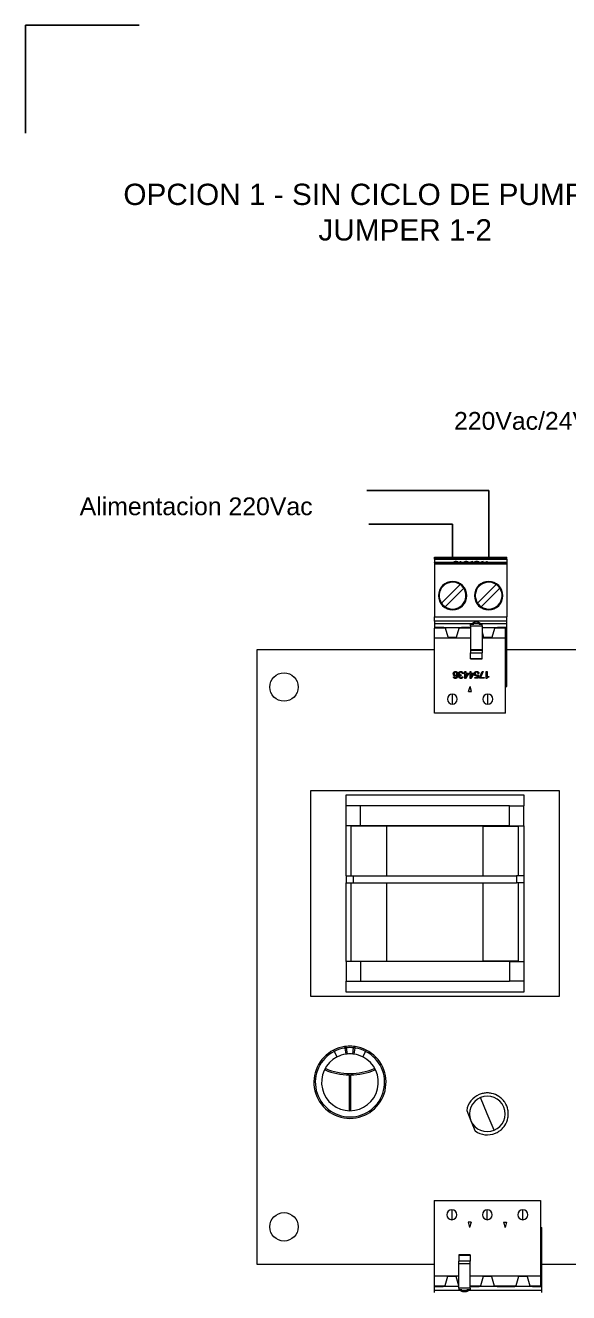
# Model space of a CAD drawing. Header units: millimetres. Extents: x -118 to 1430, y 370 to 1370.
# Drawn here: x 137.6 to 214.2, y 463 to 641.4 of the extents above; entities that cross this region are included whole.
import ezdxf

# ---------------------------------------------------------------- set-up
doc = ezdxf.new("R2010")
doc.units = ezdxf.units.MM
doc.layers.add('TANGENT EDGES', color=7, linetype='Continuous', lineweight=0)
doc.layers.add('VISIBLE', color=7, linetype='Continuous', lineweight=0)
doc.layers.add('Z100', color=9, linetype='Continuous', plot=False)
doc.styles.get("Standard").update_dxf_attribs({"font": 'arial.ttf'})

msp = doc.modelspace()

# ---------------------------------------------------------------- linework, layer by layer
for p, q in [((202.91, 575.94), (185.77, 575.94)), ((202.91, 566.57), (202.91, 575.94)), ((197.83, 571.2), (186.01, 571.2)), ((197.83, 566.57), (197.83, 571.2))]:
    msp.add_line(p, q)
at = {"layer": 'TANGENT EDGES'}
for p, q in [((195.29, 566.37), (205.45, 566.37)), ((195.29, 565.77), (205.45, 565.77)), ((198.13, 565.8), (198.13, 565.79)), ((198.28, 565.94), (198.28, 565.93)), ((198.29, 565.88), (198.29, 565.87)), ((198.4, 565.8), (198.4, 565.79)), ((198.47, 565.93), (198.47, 565.9)), ((198.49, 565.87), (198.49, 565.79)), ((199.6, 565.8), (199.6, 565.79)), ((199.74, 565.94), (199.74, 565.93)), ((199.88, 565.8), (199.88, 565.79)), ((201, 565.93), (201, 565.85)), ((201.09, 565.86), (201.09, 565.83)), ((201.23, 565.94), (201.23, 565.93)), ((201.24, 565.85), (201.24, 565.83)), ((201.44, 565.93), (201.44, 565.9)), ((205.45, 565.57), (195.29, 565.57)), ((195.29, 558.14), (205.45, 558.14)), ((200.37, 557.14), (200.82, 557.14)), ((201.52, 557.14), (201.97, 557.14)), ((200.37, 553.11), (201.97, 553.11)), ((200.37, 552.29), (201.97, 552.29)), ((197.79, 547.27), (197.79, 545.87)), ((202.79, 545.87), (202.79, 547.27)), ((184.84, 528.74), (184.84, 531.53)), ((205.84, 528.74), (205.84, 531.53)), ((188.56, 521.69), (188.56, 528.69)), ((202.13, 521.69), (202.13, 528.69)), ((183.84, 521.69), (183.84, 520.69)), ((206.84, 521.69), (206.84, 520.69)), ((188.56, 509.69), (188.56, 520.69)), ((202.13, 509.69), (202.13, 520.69)), ((184.84, 509.64), (184.84, 506.84)), ((205.84, 509.64), (205.84, 506.84)), ((181.07, 497.15), (181.16, 496.97)), ((181.16, 496.97), (181.56, 496.18)), ((182.62, 497.64), (182.65, 497.44)), ((182.65, 497.44), (182.78, 496.57)), ((182.85, 497.47), (182.98, 496.6)), ((183.76, 496.6), (183.89, 497.47)), ((183.96, 496.57), (184.09, 497.44)), ((184.09, 497.44), (184.12, 497.64)), ((185.18, 496.18), (185.58, 496.97)), ((185.58, 496.97), (185.67, 497.15)), ((202.72, 488.18), (201.76, 490.48)), ((203.68, 485.86), (202.72, 488.16)), ((197.72, 474.67), (197.72, 473.27)), ((202.72, 473.27), (202.72, 474.67)), ((207.72, 473.27), (207.72, 474.67)), ((200.3, 468.25), (198.7, 468.25)), ((200.3, 467.43), (198.7, 467.43)), ((199.15, 463.4), (198.7, 463.4)), ((200.3, 463.4), (199.85, 463.4))]:
    msp.add_line(p, q, dxfattribs=at)
for centre, radius, start, end in [((197.79, 546.57), 0.7, 90, 270), ((197.79, 546.57), 0.7, 270, 90), ((202.79, 546.57), 0.7, 90, 270), ((202.79, 546.57), 0.7, 270, 90), ((183.37, 492.62), 4.88, 116.9206, 63.0794), ((183.37, 492.62), 4.88, 98.4901, 116.9206), ((183.37, 492.63), 4.87, 96.138, 98.4933), ((183.37, 492.62), 4.88, 83.8588, 96.1412), ((183.37, 492.63), 4.87, 81.5067, 83.862), ((183.37, 492.62), 4.88, 63.0794, 81.5099), ((202.72, 488.17), 0.01, 112.5227, 292.5227), ((202.72, 488.17), 0.01, 292.5227, 112.5227), ((197.72, 473.97), 0.7, 90, 270), ((197.72, 473.97), 0.7, 270, 90), ((202.72, 473.97), 0.7, 90, 270), ((202.72, 473.97), 0.7, 270, 90), ((207.72, 473.97), 0.7, 90, 270), ((207.72, 473.97), 0.7, 270, 90)]:
    msp.add_arc(centre, radius, start, end, dxfattribs=at)
for centre, major_axis, ratio, start_param, end_param in [((182.85, 497.47), (-0.03, 0.198), 0.000328, 4.71129, 6.283185), ((183.89, 497.47), (-0.029, -0.198), 0.000506, -3.141545, -1.570256)]:
    msp.add_ellipse(centre, major_axis=major_axis, ratio=ratio, start_param=start_param, end_param=end_param, dxfattribs=at)
at = {"layer": 'VISIBLE'}
for p, q in [((195.29, 566.37), (195.29, 566.57)), ((195.29, 566.57), (205.45, 566.57)), ((195.29, 566.27), (195.29, 566.37)), ((195.29, 566.27), (195.29, 565.79)), ((195.29, 566.27), (205.45, 566.27)), ((205.45, 565.79), (195.29, 565.79)), ((195.29, 565.77), (195.29, 565.79)), ((195.29, 565.77), (195.29, 565.57)), ((198.05, 565.79), (198.03, 565.79)), ((198.07, 565.86), (198.07, 565.85)), ((198.07, 565.85), (198.07, 565.79)), ((198.56, 565.9), (198.43, 565.9)), ((198.45, 565.83), (198.45, 565.79)), ((198.87, 565.79), (198.87, 565.94)), ((198.87, 565.94), (198.99, 565.94)), ((198.99, 565.84), (198.87, 565.84)), ((198.99, 565.94), (198.99, 565.81)), ((198.99, 565.81), (198.99, 565.79)), ((199.22, 565.82), (199.22, 565.8)), ((199.56, 565.86), (199.56, 565.79)), ((199.92, 565.86), (199.92, 565.79)), ((200.17, 565.79), (200.52, 565.94)), ((200.17, 565.79), (200.17, 565.79)), ((200.66, 565.94), (200.3, 565.79)), ((200.3, 565.79), (200.3, 565.79)), ((200.3, 565.79), (200.79, 565.79)), ((200.52, 565.94), (200.52, 565.88)), ((200.52, 565.94), (200.66, 565.94)), ((200.79, 565.79), (200.79, 565.79)), ((200.95, 565.79), (200.95, 565.79)), ((200.95, 565.79), (201.36, 565.79)), ((201.03, 565.89), (201.03, 565.84)), ((201.36, 565.79), (201.38, 565.84)), ((201.36, 565.79), (201.36, 565.79)), ((201.38, 565.84), (201.38, 565.79)), ((201.54, 565.9), (201.41, 565.9)), ((201.41, 565.86), (201.41, 565.79)), ((201.41, 565.86), (201.51, 565.86)), ((201.51, 565.86), (201.47, 565.79)), ((201.66, 565.79), (202, 565.94)), ((201.66, 565.79), (201.66, 565.79)), ((202.14, 565.94), (201.78, 565.79)), ((201.78, 565.79), (202.27, 565.79)), ((201.78, 565.79), (201.78, 565.79)), ((202, 565.94), (202, 565.88)), ((202, 565.94), (202.14, 565.94)), ((202.27, 565.79), (202.27, 565.79)), ((202.58, 565.94), (202.7, 565.94)), ((202.58, 565.79), (202.58, 565.94)), ((202.7, 565.84), (202.58, 565.84)), ((202.7, 565.94), (202.7, 565.81)), ((202.7, 565.81), (202.7, 565.79)), ((202.93, 565.82), (202.93, 565.8)), ((205.45, 566.37), (205.45, 566.57)), ((205.45, 566.27), (205.45, 566.37)), ((205.45, 566.27), (205.45, 565.79)), ((205.45, 565.77), (205.45, 565.79)), ((205.45, 565.77), (205.45, 565.57)), ((195.29, 565.57), (195.29, 558.14)), ((205.45, 565.57), (205.45, 558.14)), ((198.9, 562.7), (196.27, 560.07)), ((196.77, 559.58), (199.39, 562.21)), ((201.35, 560.07), (203.98, 562.7)), ((204.47, 562.21), (201.85, 559.58)), ((195.29, 557.54), (195.29, 558.14)), ((195.29, 557.54), (195.29, 557.17)), ((205.45, 557.54), (195.29, 557.54)), ((200.79, 557.17), (195.29, 557.17)), ((195.29, 557.17), (195.29, 556.67)), ((200.37, 557.17), (200.37, 557.14)), ((200.37, 556.91), (200.37, 557.14)), ((200.37, 556.91), (200.37, 553.48)), ((200.37, 556.91), (201.97, 556.91)), ((205.45, 557.17), (201.55, 557.17)), ((201.97, 557.17), (201.97, 557.14)), ((201.97, 556.91), (201.97, 557.14)), ((201.97, 556.91), (201.97, 553.48)), ((205.45, 557.54), (205.45, 558.14)), ((205.45, 557.17), (205.45, 557.54)), ((205.45, 556.67), (205.45, 557.17)), ((195.29, 556.67), (195.29, 556.57)), ((196.58, 556.67), (195.29, 556.67)), ((196.82, 556.57), (195.29, 556.57)), ((195.29, 555.2), (195.29, 556.57)), ((195.29, 555.2), (200.37, 555.2)), ((195.29, 553.57), (195.29, 555.2)), ((196.58, 556.67), (199.09, 556.67)), ((196.58, 556.67), (196.58, 556.57)), ((197.19, 555.27), (196.82, 556.57)), ((197.19, 555.27), (198.4, 555.27)), ((198.4, 555.27), (198.77, 556.57)), ((200.37, 556.57), (198.77, 556.57)), ((200.37, 556.67), (199.09, 556.67)), ((199.09, 556.67), (199.09, 556.57)), ((201.97, 556.67), (204.17, 556.67)), ((201.97, 556.03), (202.19, 555.27)), ((201.97, 555.2), (205.29, 555.2)), ((202.19, 555.27), (203.4, 555.27)), ((203.4, 555.27), (203.77, 556.57)), ((205.29, 556.57), (203.77, 556.57)), ((204.17, 556.57), (204.17, 556.67)), ((205.45, 556.67), (204.17, 556.67)), ((205.29, 555.2), (205.29, 556.57)), ((205.29, 553.57), (205.29, 555.2)), ((205.45, 548.37), (205.45, 556.67)), ((170.28, 466.97), (170.28, 553.57)), ((170.28, 553.57), (195.29, 553.57)), ((170.28, 553.57), (195.29, 553.57)), ((195.29, 544.57), (195.29, 553.57)), ((200.37, 553.57), (201.97, 553.57)), ((200.37, 553.48), (200.37, 553.11)), ((200.37, 553.48), (201.97, 553.48)), ((201.97, 553.48), (201.97, 553.11)), ((205.29, 553.57), (216.4, 553.57)), ((205.29, 544.57), (205.29, 553.57)), ((200.37, 552.29), (200.37, 553.11)), ((200.37, 552.23), (200.37, 552.29)), ((200.37, 552.23), (201.97, 552.23)), ((201.97, 552.29), (201.97, 553.11)), ((201.97, 552.23), (201.97, 552.29)), ((197.94, 549.72), (198.07, 549.72)), ((199.01, 549.99), (199.05, 549.99)), ((199.05, 549.89), (199.03, 549.89)), ((199.05, 549.99), (199.05, 549.89)), ((199.16, 549.73), (199.28, 549.73)), ((199.3, 550.2), (199.17, 550.2)), ((199.42, 550.22), (199.55, 550.22)), ((199.42, 550.11), (199.42, 550.22)), ((199.55, 550.11), (199.42, 550.11)), ((199.55, 550.45), (199.67, 550.45)), ((199.55, 550.22), (199.55, 550.45)), ((199.55, 549.48), (199.55, 550.11)), ((200.08, 550.11), (199.64, 549.48)), ((199.67, 550.45), (199.67, 550.22)), ((199.67, 550.22), (200.08, 550.22)), ((199.67, 549.68), (199.96, 550.11)), ((199.67, 550.11), (199.67, 549.68)), ((199.96, 550.11), (199.67, 550.11)), ((200.08, 550.22), (200.08, 550.11)), ((200.16, 550.22), (200.29, 550.22)), ((200.16, 550.11), (200.16, 550.22)), ((200.29, 550.11), (200.16, 550.11)), ((200.29, 550.22), (200.29, 550.45)), ((200.29, 550.45), (200.41, 550.45)), ((200.29, 549.48), (200.29, 550.11)), ((200.82, 550.11), (200.38, 549.48)), ((200.41, 550.45), (200.41, 550.22)), ((200.41, 550.22), (200.82, 550.22)), ((200.41, 550.11), (200.41, 549.68)), ((200.41, 549.68), (200.7, 550.11)), ((200.7, 550.11), (200.41, 550.11)), ((200.82, 550.22), (200.82, 550.11)), ((200.94, 549.5), (200.94, 549.61)), ((200.94, 549.61), (201.35, 549.61)), ((201.35, 549.61), (201.37, 549.87)), ((201.39, 550), (201.49, 550)), ((201.52, 550.2), (201.4, 550.2)), ((201.49, 550), (201.45, 549.5)), ((201.64, 549.58), (201.99, 550.45)), ((202.13, 550.45), (201.77, 549.61)), ((201.77, 549.61), (202.26, 549.61)), ((201.99, 550.45), (202.13, 550.45)), ((202.26, 549.61), (202.26, 549.5)), ((202.56, 549.48), (202.56, 550.45)), ((202.56, 550.45), (202.69, 550.45)), ((202.69, 550.45), (202.69, 549.7)), ((202.92, 549.75), (202.92, 549.65)), ((199.64, 549.48), (199.55, 549.48)), ((200.09, 547.62), (200.29, 548.37)), ((200.38, 549.48), (200.29, 549.48)), ((200.49, 547.62), (200.29, 548.37)), ((201.45, 549.5), (200.94, 549.5)), ((201.64, 549.5), (201.64, 549.58)), ((202.26, 549.5), (201.64, 549.5)), ((202.66, 549.48), (202.56, 549.48)), ((205.29, 548.37), (205.45, 548.37)), ((200.09, 547.62), (200.49, 547.62)), ((205.29, 544.57), (195.29, 544.57)), ((177.84, 533.69), (212.84, 533.69)), ((177.84, 504.69), (177.84, 533.69)), ((212.84, 533.69), (212.84, 504.69)), ((182.84, 533.09), (207.84, 533.09)), ((182.84, 531.53), (182.84, 533.09)), ((207.84, 533.09), (207.84, 531.53)), ((182.84, 528.74), (182.84, 531.53)), ((184.84, 531.53), (182.84, 531.53)), ((205.84, 531.53), (184.84, 531.53)), ((205.84, 531.53), (207.84, 531.53)), ((207.84, 528.74), (207.84, 531.53)), ((182.84, 521.69), (182.84, 528.74)), ((184.84, 528.74), (182.84, 528.74)), ((188.56, 528.69), (183.56, 528.69)), ((183.56, 521.69), (183.56, 528.69)), ((205.84, 528.74), (184.84, 528.74)), ((202.13, 528.69), (188.56, 528.69)), ((202.13, 528.69), (207.13, 528.69)), ((205.84, 528.74), (207.84, 528.74)), ((207.13, 521.69), (207.13, 528.69)), ((207.84, 528.74), (207.84, 521.69)), ((182.84, 521.69), (182.84, 520.69)), ((182.84, 521.69), (183.84, 521.69)), ((183.84, 521.69), (206.84, 521.69)), ((207.84, 521.69), (206.84, 521.69)), ((207.84, 521.69), (207.84, 520.69)), ((182.84, 520.69), (183.84, 520.69)), ((182.84, 509.64), (182.84, 520.69)), ((183.56, 509.69), (183.56, 520.69)), ((183.84, 520.69), (206.84, 520.69)), ((207.84, 520.69), (206.84, 520.69)), ((207.13, 509.69), (207.13, 520.69)), ((207.84, 520.69), (207.84, 509.64)), ((182.84, 509.64), (182.84, 506.84)), ((184.84, 509.64), (182.84, 509.64)), ((183.56, 509.69), (188.56, 509.69)), ((205.84, 509.64), (184.84, 509.64)), ((188.56, 509.69), (202.13, 509.69)), ((207.13, 509.69), (202.13, 509.69)), ((205.84, 509.64), (207.84, 509.64)), ((207.84, 509.64), (207.84, 506.84)), ((182.84, 505.29), (182.84, 506.84)), ((182.84, 506.84), (184.84, 506.84)), ((184.84, 506.84), (205.84, 506.84)), ((207.84, 506.84), (205.84, 506.84)), ((207.84, 506.84), (207.84, 505.29)), ((207.84, 505.29), (182.84, 505.29)), ((212.84, 504.69), (177.84, 504.69)), ((182.82, 497.67), (182.82, 497.67)), ((183.92, 497.67), (183.92, 497.67)), ((183.27, 493.67), (183.27, 488.69)), ((183.47, 488.69), (183.47, 493.67)), ((199.81, 488.66), (200.41, 487.21)), ((200.41, 487.21), (201.01, 485.76)), ((195.22, 475.97), (195.22, 466.97)), ((195.22, 475.97), (210.22, 475.97)), ((210.22, 475.97), (210.22, 466.97)), ((200.42, 472.92), (200.02, 472.92)), ((200.02, 472.92), (200.22, 472.17)), ((200.42, 472.92), (200.22, 472.17)), ((205.02, 472.92), (205.42, 472.92)), ((205.02, 472.92), (205.22, 472.17)), ((205.42, 472.92), (205.22, 472.17)), ((210.22, 472.17), (210.38, 472.17)), ((210.38, 463.87), (210.38, 472.17)), ((200.3, 468.31), (198.7, 468.31)), ((198.7, 468.31), (198.7, 468.25)), ((198.7, 468.25), (198.7, 467.43)), ((200.3, 468.31), (200.3, 468.25)), ((200.3, 468.25), (200.3, 467.43)), ((195.22, 466.97), (170.28, 466.97)), ((195.22, 466.97), (195.22, 465.34)), ((198.7, 467.06), (198.7, 467.43)), ((200.3, 467.06), (198.7, 467.06)), ((198.7, 463.63), (198.7, 467.06)), ((200.3, 467.06), (200.3, 467.43)), ((200.3, 463.63), (200.3, 467.06)), ((220.22, 466.97), (210.22, 466.97)), ((220.22, 466.97), (210.22, 466.97)), ((210.22, 466.97), (210.22, 465.34)), ((198.7, 465.34), (195.22, 465.34)), ((195.22, 465.34), (195.22, 463.97)), ((195.22, 463.97), (196.75, 463.97)), ((195.22, 463.97), (195.22, 463.87)), ((196.51, 463.97), (196.51, 463.87)), ((197.12, 465.27), (196.75, 463.97)), ((198.33, 465.27), (197.12, 465.27)), ((198.7, 463.97), (198.33, 465.27)), ((198.7, 463.97), (198.7, 463.97)), ((210.22, 465.34), (200.3, 465.34)), ((200.3, 463.97), (201.75, 463.97)), ((201.59, 463.87), (201.59, 463.97)), ((202.12, 465.27), (201.75, 463.97)), ((203.33, 465.27), (202.12, 465.27)), ((203.33, 465.27), (203.7, 463.97)), ((203.7, 463.97), (206.75, 463.97)), ((204.1, 463.87), (204.1, 463.97)), ((206.59, 463.87), (206.59, 463.97)), ((207.12, 465.27), (206.75, 463.97)), ((208.33, 465.27), (207.12, 465.27)), ((208.33, 465.27), (208.7, 463.97)), ((208.7, 463.97), (210.22, 463.97)), ((209.1, 463.87), (209.1, 463.97)), ((210.22, 465.34), (210.22, 463.97)), ((195.22, 463.87), (195.22, 463.37)), ((195.22, 463.87), (196.51, 463.87)), ((195.22, 463.37), (199.12, 463.37)), ((195.22, 463.37), (195.22, 463)), ((198.7, 463.87), (196.51, 463.87)), ((200.3, 463.63), (198.7, 463.63)), ((198.7, 463.63), (198.7, 463.4)), ((198.7, 463.37), (198.7, 463.4)), ((199.88, 463.37), (210.38, 463.37)), ((200.3, 463.87), (201.59, 463.87)), ((200.3, 463.63), (200.3, 463.4)), ((200.3, 463.37), (200.3, 463.4)), ((204.1, 463.87), (201.59, 463.87)), ((204.1, 463.87), (206.59, 463.87)), ((209.1, 463.87), (206.59, 463.87)), ((209.1, 463.87), (210.38, 463.87)), ((210.38, 463.37), (210.38, 463.87)), ((210.38, 463), (210.38, 463.37))]:
    msp.add_line(p, q, dxfattribs=at)
for centre in [(174.08, 548.27), (174.08, 472.27)]:
    msp.add_circle(centre, 2, dxfattribs=at)
for centre, radius, start, end in [((197.83, 561.14), 2, 90, 270), ((197.83, 561.14), 1.89, 135, 214.3365), ((197.83, 561.14), 1.89, 55.6635, 135), ((197.83, 561.14), 2, 270, 90), ((197.83, 561.14), 1.89, 34.3365, 55.6635), ((197.83, 561.14), 1.89, 315, 34.3365), ((202.91, 561.14), 2, 90, 270), ((202.91, 561.14), 1.89, 135, 214.3365), ((202.91, 561.14), 1.89, 55.6635, 135), ((202.91, 561.14), 2, 270, 90), ((202.91, 561.14), 1.89, 34.3365, 55.6635), ((202.91, 561.14), 1.89, 315, 34.3365), ((197.83, 561.14), 1.89, 214.3365, 235.6635), ((197.83, 561.14), 1.89, 235.6635, 315), ((202.91, 561.14), 1.89, 214.3365, 235.6635), ((202.91, 561.14), 1.89, 235.6635, 315), ((183.37, 492.62), 5.08, 116.9206, 270), ((183.37, 492.62), 4, 116.9206, 270.0001), ((183.37, 492.62), 5.08, 98.4901, 116.9206), ((183.37, 492.62), 4, 98.4901, 116.9206), ((183.37, 492.62), 5.08, 96.2337, 98.4901), ((183.37, 492.62), 3.99, 95.6212, 98.4929), ((183.37, 492.62), 5.08, 83.7845, 96.2155), ((183.37, 492.62), 4, 90, 95.6241), ((183.37, 492.62), 5.08, 270, 63.0794), ((183.37, 492.62), 4, 84.3759, 90), ((183.37, 492.62), 4, 269.9999, 63.0794), ((183.37, 492.62), 3.99, 81.5071, 84.3788), ((183.37, 492.62), 5.08, 81.5099, 83.7663), ((183.37, 492.62), 4, 63.0794, 81.5099), ((183.37, 492.62), 5.08, 63.0794, 81.5099), ((183.36, 492.62), 3.92, 150.4522, 153.3915), ((183.37, 502.7), 9.04, 247.167, 269.3661), ((183.37, 502.7), 8.84, 247.286, 292.714), ((183.37, 502.7), 9.04, 270.6339, 292.833), ((183.38, 492.62), 3.92, 26.6085, 29.5478), ((202.72, 488.17), 2.95, 112.5227, 170.4589), ((202.72, 488.17), 2.95, 101.2727, 112.5227), ((202.72, 488.17), 2.95, 90.0227, 101.2727), ((202.72, 488.17), 2.95, 78.7727, 90.0227), ((202.72, 488.17), 2.95, 56.2727, 78.7727), ((202.72, 488.17), 2.5, 112.5227, 292.5227), ((202.72, 488.17), 2.5, 292.5227, 112.5227), ((202.72, 488.17), 2.95, 45.0227, 56.2727), ((202.72, 488.17), 2.95, 33.7727, 45.0227), ((202.72, 488.17), 2.95, 11.2727, 33.7727), ((183.37, 492.61), 3.92, 268.5366, 271.4634), ((202.72, 488.17), 2.95, 326.2727, 348.7727), ((202.72, 488.17), 2.95, 0.0227, 11.2727), ((202.72, 488.17), 2.95, 348.7727, 0.0227), ((202.72, 488.17), 2.95, 234.5865, 292.5227), ((202.72, 488.17), 2.95, 292.5227, 303.7727), ((202.72, 488.17), 2.95, 303.7727, 315.0227), ((202.72, 488.17), 2.95, 315.0227, 326.2727)]:
    msp.add_arc(centre, radius, start, end, dxfattribs=at)
for points in [[(197.95, 565.85), (197.95, 565.94), (198.28, 565.94)], [(198.03, 565.79), (197.95, 565.81), (197.95, 565.85)], [(197.99, 565.81), (198.02, 565.82), (198.07, 565.83)], [(198.14, 565.91), (198.08, 565.89), (198.07, 565.86)], [(198.07, 565.86), (198.17, 565.88), (198.29, 565.88)], [(198.27, 565.87), (198.17, 565.87), (198.07, 565.85)], [(198.07, 565.85), (198.07, 565.82), (198.13, 565.8)], [(198.13, 565.8), (198.17, 565.79), (198.23, 565.79)], [(198.28, 565.93), (198.19, 565.93), (198.14, 565.91)], [(198.4, 565.86), (198.35, 565.87), (198.27, 565.87)], [(198.28, 565.94), (198.39, 565.94), (198.47, 565.93)], [(198.43, 565.9), (198.41, 565.93), (198.28, 565.93)], [(198.29, 565.88), (198.41, 565.88), (198.49, 565.87)], [(198.31, 565.79), (198.36, 565.79), (198.4, 565.8)], [(198.45, 565.83), (198.45, 565.84), (198.4, 565.86)], [(198.4, 565.8), (198.45, 565.81), (198.45, 565.83)], [(198.47, 565.93), (198.54, 565.92), (198.56, 565.9)], [(198.49, 565.87), (198.57, 565.85), (198.57, 565.83)], [(198.57, 565.83), (198.57, 565.81), (198.5, 565.79)], [(198.99, 565.81), (199.07, 565.82), (199.22, 565.82)], [(199.22, 565.8), (199.08, 565.8), (199.01, 565.79)], [(199.43, 565.86), (199.43, 565.94), (199.74, 565.94)], [(199.52, 565.79), (199.43, 565.81), (199.43, 565.86)], [(199.47, 565.81), (199.5, 565.83), (199.56, 565.83)], [(199.6, 565.91), (199.56, 565.9), (199.56, 565.86)], [(199.56, 565.86), (199.56, 565.82), (199.6, 565.8)], [(199.74, 565.93), (199.65, 565.93), (199.6, 565.91)], [(199.6, 565.8), (199.64, 565.79), (199.7, 565.79)], [(199.74, 565.94), (200.05, 565.94), (200.05, 565.86)], [(199.88, 565.91), (199.83, 565.93), (199.74, 565.93)], [(199.78, 565.79), (199.84, 565.79), (199.88, 565.8)], [(199.92, 565.86), (199.92, 565.9), (199.88, 565.91)], [(199.88, 565.8), (199.92, 565.82), (199.92, 565.86)], [(199.92, 565.83), (199.98, 565.83), (200.01, 565.81)], [(200.05, 565.86), (200.05, 565.81), (199.96, 565.79)], [(200.91, 565.88), (200.91, 565.91), (201, 565.93)], [(201, 565.85), (200.91, 565.86), (200.91, 565.88)], [(201, 565.93), (201.09, 565.94), (201.23, 565.94)], [(201.2, 565.83), (201.08, 565.83), (201, 565.85)], [(201.09, 565.92), (201.03, 565.9), (201.03, 565.89)], [(201.03, 565.89), (201.03, 565.87), (201.09, 565.86)], [(201.23, 565.93), (201.14, 565.93), (201.09, 565.92)], [(201.09, 565.86), (201.15, 565.85), (201.24, 565.85)], [(201.38, 565.84), (201.31, 565.83), (201.2, 565.83)], [(201.23, 565.94), (201.35, 565.94), (201.44, 565.93)], [(201.35, 565.92), (201.3, 565.93), (201.23, 565.93)], [(201.24, 565.85), (201.34, 565.85), (201.41, 565.86)], [(201.41, 565.9), (201.4, 565.91), (201.35, 565.92)], [(201.44, 565.93), (201.53, 565.92), (201.54, 565.9)], [(202.7, 565.81), (202.78, 565.82), (202.93, 565.82)], [(202.93, 565.8), (202.79, 565.8), (202.72, 565.79)], [(197.93, 550.14), (197.93, 550.28), (198.01, 550.37)], [(198.01, 549.92), (197.93, 550.01), (197.93, 550.14)], [(198.04, 549.54), (197.96, 549.6), (197.94, 549.72)], [(198.01, 550.37), (198.09, 550.47), (198.23, 550.47)], [(198.21, 549.83), (198.09, 549.83), (198.01, 549.92)], [(198.1, 550.31), (198.06, 550.24), (198.06, 550.15)], [(198.06, 550.15), (198.06, 550.05), (198.1, 549.99)], [(198.07, 549.72), (198.09, 549.58), (198.22, 549.58)], [(198.23, 550.37), (198.15, 550.37), (198.1, 550.31)], [(198.1, 549.99), (198.15, 549.93), (198.23, 549.93)], [(198.43, 549.94), (198.34, 549.83), (198.21, 549.83)], [(198.55, 550), (198.55, 549.48), (198.22, 549.48)], [(198.22, 549.58), (198.31, 549.58), (198.37, 549.67)], [(198.23, 550.47), (198.38, 550.47), (198.47, 550.35)], [(198.37, 550.28), (198.32, 550.37), (198.23, 550.37)], [(198.23, 549.93), (198.33, 549.93), (198.43, 550.03)], [(198.43, 550.03), (198.43, 550.19), (198.37, 550.28)], [(198.37, 549.67), (198.42, 549.76), (198.43, 549.94)], [(198.47, 550.35), (198.55, 550.23), (198.55, 550)], [(198.67, 550.17), (198.67, 550.3), (198.76, 550.38)], [(198.72, 550.02), (198.67, 550.08), (198.67, 550.17)], [(198.85, 549.93), (198.77, 549.95), (198.72, 550.02)], [(198.72, 549.73), (198.72, 549.79), (198.75, 549.84)], [(198.8, 549.55), (198.72, 549.62), (198.72, 549.73)], [(198.75, 549.84), (198.79, 549.9), (198.85, 549.93)], [(198.76, 550.38), (198.85, 550.47), (198.99, 550.47)], [(198.85, 550.32), (198.8, 550.26), (198.8, 550.17)], [(198.8, 550.17), (198.8, 550.08), (198.85, 550.03)], [(198.99, 550.37), (198.9, 550.37), (198.85, 550.32)], [(198.85, 550.03), (198.9, 549.99), (199.01, 549.99)], [(199.03, 549.89), (198.85, 549.89), (198.85, 549.73)], [(198.85, 549.73), (198.85, 549.65), (198.89, 549.61)], [(198.89, 549.61), (198.92, 549.58), (199, 549.58)], [(198.99, 550.47), (199.12, 550.47), (199.21, 550.39)], [(199.12, 550.32), (199.07, 550.37), (198.99, 550.37)], [(199, 549.58), (199.14, 549.58), (199.16, 549.73)], [(199.17, 550.2), (199.17, 550.27), (199.12, 550.32)], [(199.28, 549.73), (199.27, 549.61), (199.19, 549.54)], [(199.21, 550.39), (199.29, 550.32), (199.3, 550.2)], [(200.89, 550.13), (200.89, 550.27), (200.98, 550.37)], [(200.98, 549.9), (200.89, 549.99), (200.89, 550.13)], [(200.98, 550.37), (201.07, 550.47), (201.22, 550.47)], [(201.19, 549.82), (201.07, 549.82), (200.98, 549.9)], [(201.07, 550.3), (201.02, 550.24), (201.02, 550.14)], [(201.02, 550.14), (201.02, 550.04), (201.08, 549.98)], [(201.22, 550.37), (201.13, 550.37), (201.07, 550.3)], [(201.08, 549.98), (201.13, 549.92), (201.22, 549.92)], [(201.37, 549.87), (201.3, 549.82), (201.19, 549.82)], [(201.22, 550.47), (201.34, 550.47), (201.43, 550.4)], [(201.34, 550.33), (201.29, 550.37), (201.22, 550.37)], [(201.22, 549.92), (201.32, 549.92), (201.39, 550)], [(201.4, 550.2), (201.39, 550.29), (201.34, 550.33)], [(201.43, 550.4), (201.51, 550.33), (201.52, 550.2)], [(202.92, 549.65), (202.69, 549.65), (202.66, 549.48)], [(202.69, 549.7), (202.76, 549.75), (202.92, 549.75)], [(198.22, 549.48), (198.11, 549.48), (198.04, 549.54)], [(199, 549.48), (198.87, 549.48), (198.8, 549.55)], [(199.19, 549.54), (199.11, 549.48), (199, 549.48)]]:
    msp.add_open_spline(points, degree=2, dxfattribs=at)
for points, knots in [([(200.72, 557.28), (200.72, 557.29), (200.71, 557.29), (200.71, 557.3), (200.71, 557.3), (200.71, 557.31), (200.72, 557.31), (200.72, 557.32), (200.72, 557.32), (200.72, 557.33), (200.73, 557.33), (200.73, 557.34), (200.74, 557.34)], [0.6597773, 0.6597773, 0.6597773, 0.6597773, 0.7028642, 0.7028642, 0.7028642, 0.7568669, 0.7568669, 0.7568669, 0.8111794, 0.8111794, 0.8111794, 0.8654371, 0.8654371, 0.8654371, 0.8654371]), ([(201.17, 557.17), (201.15, 557.17), (201.14, 557.17), (201.12, 557.17), (201.1, 557.17), (201.08, 557.17), (201.07, 557.17), (201.03, 557.18), (201, 557.18), (200.96, 557.18), (200.93, 557.19), (200.9, 557.2), (200.87, 557.2), (200.86, 557.21), (200.85, 557.21), (200.84, 557.21), (200.82, 557.22), (200.81, 557.22), (200.8, 557.22), (200.79, 557.23), (200.78, 557.23), (200.77, 557.24), (200.76, 557.24), (200.76, 557.25), (200.75, 557.25), (200.74, 557.26), (200.74, 557.26), (200.73, 557.27), (200.73, 557.27), (200.72, 557.28), (200.72, 557.28), (200.72, 557.28), (200.72, 557.28), (200.72, 557.28)], [0, 0, 0, 0, 0.054, 0.054, 0.054, 0.1081119, 0.1081119, 0.1081119, 0.2160335, 0.2160335, 0.2160335, 0.3239429, 0.3239429, 0.3239429, 0.3778641, 0.3778641, 0.3778641, 0.4319972, 0.4319972, 0.4319972, 0.4862463, 0.4862463, 0.4862463, 0.5402406, 0.5402406, 0.5402406, 0.5943776, 0.5943776, 0.5943776, 0.6487161, 0.6487161, 0.6487161, 0.6597773, 0.6597773, 0.6597773, 0.6597773]), ([(200.74, 557.34), (200.74, 557.35), (200.74, 557.35), (200.75, 557.35), (200.75, 557.35), (200.76, 557.36), (200.76, 557.36), (200.77, 557.36), (200.77, 557.37), (200.78, 557.37), (200.78, 557.37), (200.79, 557.37), (200.8, 557.38), (200.8, 557.38), (200.81, 557.38), (200.81, 557.38), (200.82, 557.39), (200.83, 557.39), (200.84, 557.39), (200.85, 557.4), (200.87, 557.4), (200.88, 557.4)], [0.8611269, 0.8611269, 0.8611269, 0.8611269, 0.8938324, 0.8938324, 0.8938324, 0.9265792, 0.9265792, 0.9265792, 0.959467, 0.959467, 0.959467, 0.9924119, 0.9924119, 0.9924119, 1.0253249, 1.0253249, 1.0253249, 1.0581198, 1.0581198, 1.0581198, 1.1235306, 1.1235306, 1.1235306, 1.1235306]), ([(200.88, 557.4), (200.89, 557.41), (200.9, 557.41), (200.92, 557.41), (200.93, 557.41), (200.94, 557.41), (200.95, 557.42), (200.96, 557.42), (200.97, 557.42), (200.98, 557.42), (200.99, 557.42), (201.01, 557.42), (201.02, 557.43), (201.03, 557.43), (201.04, 557.43), (201.06, 557.43), (201.07, 557.43), (201.08, 557.43), (201.09, 557.43), (201.11, 557.43), (201.12, 557.43), (201.13, 557.43), (201.15, 557.43), (201.16, 557.43), (201.17, 557.43)], [1.1221288, 1.1221288, 1.1221288, 1.1221288, 1.1611473, 1.1611473, 1.1611473, 1.2000646, 1.2000646, 1.2000646, 1.2390162, 1.2390162, 1.2390162, 1.2780027, 1.2780027, 1.2780027, 1.316905, 1.316905, 1.316905, 1.3558904, 1.3558904, 1.3558904, 1.394915, 1.394915, 1.394915, 1.4338398, 1.4338398, 1.4338398, 1.4338398]), ([(201.17, 557.43), (201.18, 557.43), (201.2, 557.43), (201.21, 557.43), (201.22, 557.43), (201.23, 557.43), (201.24, 557.43), (201.26, 557.43), (201.27, 557.43), (201.28, 557.43), (201.29, 557.43), (201.3, 557.43), (201.31, 557.43), (201.32, 557.43), (201.34, 557.42), (201.35, 557.42), (201.36, 557.42), (201.37, 557.42), (201.38, 557.42), (201.39, 557.42), (201.4, 557.42), (201.41, 557.41), (201.42, 557.41), (201.43, 557.41), (201.44, 557.41), (201.45, 557.41), (201.46, 557.4), (201.47, 557.4), (201.48, 557.4), (201.49, 557.4), (201.5, 557.39), (201.5, 557.39), (201.51, 557.39), (201.52, 557.39), (201.53, 557.38), (201.53, 557.38), (201.54, 557.38), (201.55, 557.38), (201.56, 557.37), (201.56, 557.37), (201.57, 557.37), (201.57, 557.36), (201.58, 557.36), (201.59, 557.36), (201.59, 557.36), (201.59, 557.35), (201.6, 557.35), (201.6, 557.35), (201.61, 557.34)], [1.4329539, 1.4329539, 1.4329539, 1.4329539, 1.4688088, 1.4688088, 1.4688088, 1.5047575, 1.5047575, 1.5047575, 1.5406875, 1.5406875, 1.5406875, 1.5764951, 1.5764951, 1.5764951, 1.6123262, 1.6123262, 1.6123262, 1.6481983, 1.6481983, 1.6481983, 1.6840015, 1.6840015, 1.6840015, 1.7198212, 1.7198212, 1.7198212, 1.7556962, 1.7556962, 1.7556962, 1.7915158, 1.7915158, 1.7915158, 1.827353, 1.827353, 1.827353, 1.8633412, 1.8633412, 1.8633412, 1.899371, 1.899371, 1.899371, 1.9353274, 1.9353274, 1.9353274, 1.9711343, 1.9711343, 1.9711343, 2.0070686, 2.0070686, 2.0070686, 2.0070686]), ([(201.63, 557.28), (201.63, 557.28), (201.63, 557.28), (201.62, 557.28), (201.62, 557.28), (201.62, 557.27), (201.61, 557.27), (201.61, 557.26), (201.6, 557.26), (201.6, 557.25), (201.59, 557.25), (201.58, 557.24), (201.57, 557.24), (201.56, 557.23), (201.55, 557.23), (201.54, 557.22), (201.53, 557.22), (201.52, 557.22), (201.51, 557.21), (201.5, 557.21), (201.48, 557.21), (201.47, 557.2), (201.46, 557.2), (201.44, 557.2), (201.43, 557.19), (201.42, 557.19), (201.41, 557.19), (201.4, 557.19), (201.4, 557.19), (201.39, 557.19), (201.38, 557.18), (201.36, 557.18), (201.35, 557.18), (201.33, 557.18), (201.32, 557.18), (201.31, 557.18), (201.31, 557.18), (201.3, 557.18), (201.29, 557.17), (201.28, 557.17), (201.26, 557.17), (201.24, 557.17), (201.23, 557.17), (201.21, 557.17), (201.19, 557.17), (201.17, 557.17)], [2.2105486, 2.2105486, 2.2105486, 2.2105486, 2.2216247, 2.2216247, 2.2216247, 2.2759317, 2.2759317, 2.2759317, 2.3299268, 2.3299268, 2.3299268, 2.3840773, 2.3840773, 2.3840773, 2.4384124, 2.4384124, 2.4384124, 2.4925399, 2.4925399, 2.4925399, 2.5464815, 2.5464815, 2.5464815, 2.6005234, 2.6005234, 2.6005234, 2.6274693, 2.6274693, 2.6274693, 2.6544262, 2.6544262, 2.6544262, 2.70843, 2.70843, 2.70843, 2.7353823, 2.7353823, 2.7353823, 2.7623324, 2.7623324, 2.7623324, 2.816373, 2.816373, 2.816373, 2.8702953, 2.8702953, 2.8702953, 2.8702953]), ([(201.61, 557.34), (201.61, 557.34), (201.62, 557.33), (201.62, 557.33), (201.62, 557.32), (201.63, 557.32), (201.63, 557.31), (201.63, 557.3), (201.63, 557.29), (201.63, 557.28)], [2.0048581, 2.0048581, 2.0048581, 2.0048581, 2.0591781, 2.0591781, 2.0591781, 2.1134097, 2.1134097, 2.1134097, 2.2105486, 2.2105486, 2.2105486, 2.2105486]), ([(199.07, 463.2), (199.06, 463.2), (199.06, 463.21), (199.05, 463.21), (199.05, 463.22), (199.05, 463.22), (199.04, 463.23), (199.04, 463.24), (199.04, 463.25), (199.05, 463.26)], [2.0048581, 2.0048581, 2.0048581, 2.0048581, 2.0591781, 2.0591781, 2.0591781, 2.1134097, 2.1134097, 2.1134097, 2.2105486, 2.2105486, 2.2105486, 2.2105486]), ([(199.05, 463.26), (199.05, 463.26), (199.05, 463.26), (199.05, 463.26), (199.05, 463.26), (199.05, 463.27), (199.06, 463.27), (199.06, 463.28), (199.07, 463.28), (199.08, 463.29), (199.08, 463.29), (199.09, 463.3), (199.1, 463.3), (199.11, 463.31), (199.12, 463.31), (199.13, 463.32), (199.14, 463.32), (199.15, 463.32), (199.16, 463.33), (199.18, 463.33), (199.19, 463.34), (199.2, 463.34), (199.22, 463.34), (199.23, 463.34), (199.25, 463.35), (199.25, 463.35), (199.26, 463.35), (199.27, 463.35), (199.28, 463.35), (199.28, 463.35), (199.29, 463.36), (199.31, 463.36), (199.33, 463.36), (199.34, 463.36), (199.35, 463.36), (199.36, 463.36), (199.37, 463.36), (199.38, 463.37), (199.39, 463.37), (199.39, 463.37), (199.41, 463.37), (199.43, 463.37), (199.45, 463.37), (199.47, 463.37), (199.48, 463.37), (199.5, 463.37)], [2.2105486, 2.2105486, 2.2105486, 2.2105486, 2.2216247, 2.2216247, 2.2216247, 2.2759317, 2.2759317, 2.2759317, 2.3299268, 2.3299268, 2.3299268, 2.3840773, 2.3840773, 2.3840773, 2.4384124, 2.4384124, 2.4384124, 2.4925399, 2.4925399, 2.4925399, 2.5464815, 2.5464815, 2.5464815, 2.6005234, 2.6005234, 2.6005234, 2.6274693, 2.6274693, 2.6274693, 2.6544262, 2.6544262, 2.6544262, 2.70843, 2.70843, 2.70843, 2.7353823, 2.7353823, 2.7353823, 2.7623324, 2.7623324, 2.7623324, 2.816373, 2.816373, 2.816373, 2.8702953, 2.8702953, 2.8702953, 2.8702953]), ([(199.5, 463.11), (199.49, 463.11), (199.48, 463.11), (199.47, 463.11), (199.45, 463.11), (199.44, 463.11), (199.43, 463.11), (199.42, 463.11), (199.41, 463.11), (199.39, 463.11), (199.38, 463.11), (199.37, 463.11), (199.36, 463.11), (199.35, 463.11), (199.34, 463.12), (199.33, 463.12), (199.32, 463.12), (199.3, 463.12), (199.29, 463.12), (199.28, 463.12), (199.27, 463.12), (199.26, 463.13), (199.25, 463.13), (199.24, 463.13), (199.23, 463.13), (199.22, 463.13), (199.21, 463.14), (199.2, 463.14), (199.2, 463.14), (199.19, 463.14), (199.18, 463.15), (199.17, 463.15), (199.16, 463.15), (199.15, 463.15), (199.15, 463.16), (199.14, 463.16), (199.13, 463.16), (199.12, 463.16), (199.12, 463.17), (199.11, 463.17), (199.1, 463.17), (199.1, 463.18), (199.09, 463.18), (199.09, 463.18), (199.08, 463.18), (199.08, 463.19), (199.07, 463.19), (199.07, 463.19), (199.07, 463.2)], [1.4329539, 1.4329539, 1.4329539, 1.4329539, 1.4688088, 1.4688088, 1.4688088, 1.5047575, 1.5047575, 1.5047575, 1.5406875, 1.5406875, 1.5406875, 1.5764951, 1.5764951, 1.5764951, 1.6123262, 1.6123262, 1.6123262, 1.6481983, 1.6481983, 1.6481983, 1.6840015, 1.6840015, 1.6840015, 1.7198212, 1.7198212, 1.7198212, 1.7556962, 1.7556962, 1.7556962, 1.7915158, 1.7915158, 1.7915158, 1.827353, 1.827353, 1.827353, 1.8633412, 1.8633412, 1.8633412, 1.899371, 1.899371, 1.899371, 1.9353274, 1.9353274, 1.9353274, 1.9711343, 1.9711343, 1.9711343, 2.0070686, 2.0070686, 2.0070686, 2.0070686]), ([(199.5, 463.37), (199.52, 463.37), (199.54, 463.37), (199.55, 463.37), (199.57, 463.37), (199.59, 463.37), (199.61, 463.37), (199.64, 463.36), (199.68, 463.36), (199.71, 463.36), (199.74, 463.35), (199.77, 463.35), (199.8, 463.34), (199.81, 463.34), (199.83, 463.33), (199.84, 463.33), (199.85, 463.32), (199.86, 463.32), (199.87, 463.32), (199.88, 463.31), (199.89, 463.31), (199.9, 463.3), (199.91, 463.3), (199.92, 463.29), (199.92, 463.29), (199.93, 463.28), (199.94, 463.28), (199.94, 463.27), (199.95, 463.27), (199.95, 463.26), (199.95, 463.26), (199.95, 463.26), (199.95, 463.26), (199.96, 463.26)], [0, 0, 0, 0, 0.054, 0.054, 0.054, 0.1081119, 0.1081119, 0.1081119, 0.2160335, 0.2160335, 0.2160335, 0.3239429, 0.3239429, 0.3239429, 0.3778641, 0.3778641, 0.3778641, 0.4319972, 0.4319972, 0.4319972, 0.4862463, 0.4862463, 0.4862463, 0.5402406, 0.5402406, 0.5402406, 0.5943776, 0.5943776, 0.5943776, 0.6487161, 0.6487161, 0.6487161, 0.6597773, 0.6597773, 0.6597773, 0.6597773]), ([(199.79, 463.14), (199.78, 463.13), (199.77, 463.13), (199.76, 463.13), (199.75, 463.13), (199.74, 463.13), (199.72, 463.12), (199.71, 463.12), (199.7, 463.12), (199.69, 463.12), (199.68, 463.12), (199.67, 463.12), (199.65, 463.11), (199.64, 463.11), (199.63, 463.11), (199.62, 463.11), (199.6, 463.11), (199.59, 463.11), (199.58, 463.11), (199.57, 463.11), (199.55, 463.11), (199.54, 463.11), (199.53, 463.11), (199.51, 463.11), (199.5, 463.11)], [1.1221288, 1.1221288, 1.1221288, 1.1221288, 1.1611473, 1.1611473, 1.1611473, 1.2000646, 1.2000646, 1.2000646, 1.2390162, 1.2390162, 1.2390162, 1.2780027, 1.2780027, 1.2780027, 1.316905, 1.316905, 1.316905, 1.3558904, 1.3558904, 1.3558904, 1.394915, 1.394915, 1.394915, 1.4338398, 1.4338398, 1.4338398, 1.4338398]), ([(199.94, 463.2), (199.93, 463.19), (199.93, 463.19), (199.92, 463.19), (199.92, 463.19), (199.92, 463.18), (199.91, 463.18), (199.91, 463.18), (199.9, 463.17), (199.9, 463.17), (199.89, 463.17), (199.88, 463.17), (199.88, 463.16), (199.87, 463.16), (199.87, 463.16), (199.86, 463.16), (199.85, 463.15), (199.84, 463.15), (199.84, 463.15), (199.82, 463.14), (199.81, 463.14), (199.79, 463.14)], [0.8611269, 0.8611269, 0.8611269, 0.8611269, 0.8938324, 0.8938324, 0.8938324, 0.9265792, 0.9265792, 0.9265792, 0.959467, 0.959467, 0.959467, 0.9924119, 0.9924119, 0.9924119, 1.0253249, 1.0253249, 1.0253249, 1.0581198, 1.0581198, 1.0581198, 1.1235306, 1.1235306, 1.1235306, 1.1235306]), ([(199.96, 463.26), (199.96, 463.25), (199.96, 463.25), (199.96, 463.24), (199.96, 463.24), (199.96, 463.23), (199.96, 463.23), (199.96, 463.22), (199.95, 463.22), (199.95, 463.21), (199.95, 463.21), (199.94, 463.2), (199.94, 463.2)], [0.6597773, 0.6597773, 0.6597773, 0.6597773, 0.7028642, 0.7028642, 0.7028642, 0.7568669, 0.7568669, 0.7568669, 0.8111794, 0.8111794, 0.8111794, 0.8654371, 0.8654371, 0.8654371, 0.8654371])]:
    msp.add_open_spline(points, degree=3, knots=knots, dxfattribs=at)
at = {"layer": 'Z100'}
for p, q in [((137.65, 641.44), (153.7, 641.44)), ((137.65, 626.28), (137.65, 641.44)), ((137.65, 641.44), (137.65, 626.28)), ((137.65, 641.44), (137.65, 626.28))]:
    msp.add_line(p, q, dxfattribs=at)

# ---------------------------------------------------------------- texts
for s, width, insert, char_height, attachment_point in [('OPCION 1 - SIN CICLO DE PUMP DOWN\\PJUMPER 1-2', 161.2294, (191.15, 615.12), 3, 5), ('220Vac/24Vac', 26.8139, (198.02, 587), 2.5, 1), ('Alimentacion 220Vac', 58.2141, (145.3, 574.97), 2.5, 1)]:
    msp.add_mtext_dynamic_manual_height_columns(s, width=width, gutter_width=12.5, heights=[0], dxfattribs=dict(insert=insert, char_height=char_height, attachment_point=attachment_point))

doc.saveas('drawing.dxf')
